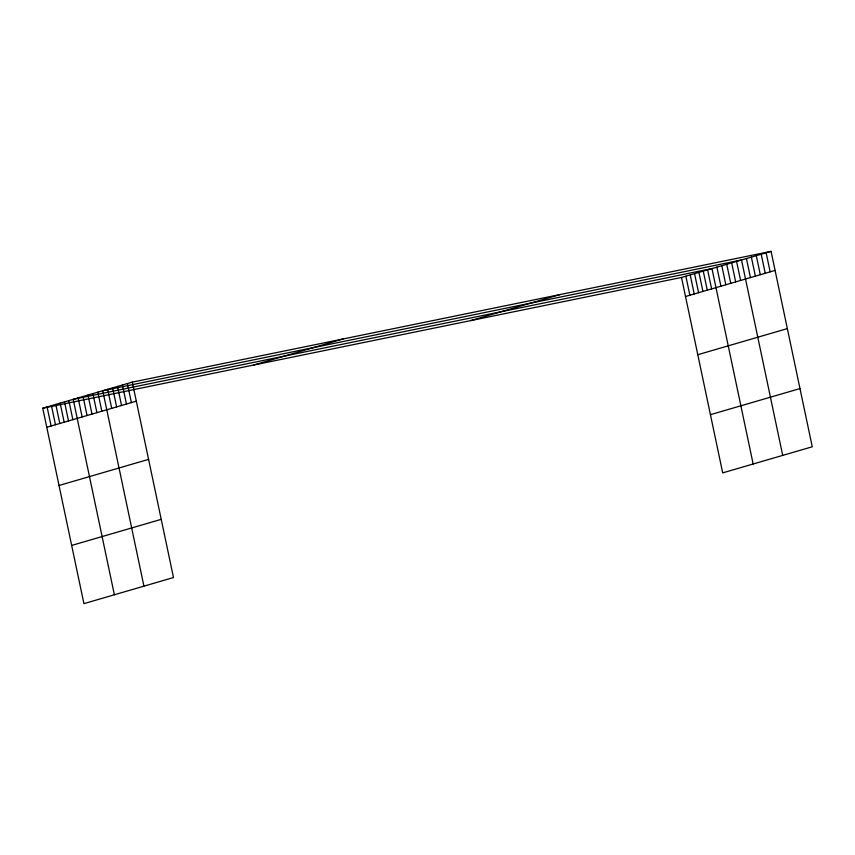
<?xml version="1.0" encoding="UTF-8"?>
<svg xmlns="http://www.w3.org/2000/svg" width="855" height="855" viewBox="0 0 855 855"><rect width="100%" height="100%" fill="white"/><g stroke="black" fill="none" stroke-linecap="round" stroke-linejoin="round"><path stroke-width="1.28" d="M132.301 382.121L173.49 577.542L83.929 603.641L42.75 408.22L132.301 382.121L771.071 251.359L812.25 446.78L722.699 472.879L681.51 277.458L771.071 251.359M253.54 365.064L343.101 338.965M46.769 427.276L136.319 401.166M470.72 320.604L560.271 294.505M685.528 296.503L775.079 270.404M59.027 485.469L148.588 459.37M697.798 354.707L787.348 328.609M71.67 545.437L161.221 519.338M710.43 414.675L799.981 388.576M42.75 408.22L681.51 277.458M766.144 252.791L770.152 271.837M761.217 254.224L765.236 273.279M756.29 255.666L760.309 274.712M751.363 257.099L755.382 276.144M746.436 258.531L750.455 277.586M782.699 455.394L741.509 259.973L102.75 390.735L143.939 586.156M736.593 261.406L740.601 280.451M731.666 262.838L735.674 281.894M726.739 264.27L730.758 283.326M721.812 265.713L725.831 284.758M716.885 267.145L720.904 286.201M753.148 464.009L711.959 268.577L73.199 399.349L114.378 594.77M707.609 269.849L711.627 288.905M703.259 271.121L707.277 290.166M698.909 272.382L702.928 291.437M694.559 273.653L698.578 292.699M690.209 274.915L694.228 293.97M685.86 276.186L689.878 295.242M127.384 383.553L131.392 402.609M122.457 384.996L126.465 404.041M117.53 386.428L121.538 405.473M112.604 387.86L116.622 406.916M107.677 389.303L111.695 408.348M97.823 392.167L101.841 411.223M92.896 393.599L96.914 412.655M87.98 395.042L91.987 414.087M83.053 396.474L87.06 415.53M78.126 397.906L82.133 416.962M68.849 400.61L72.867 419.666M64.499 401.882L68.518 420.927M60.149 403.154L64.168 422.199M55.799 404.415L59.818 423.471M51.45 405.687L55.468 424.732M47.1 406.948L51.118 426.004"/></g></svg>
